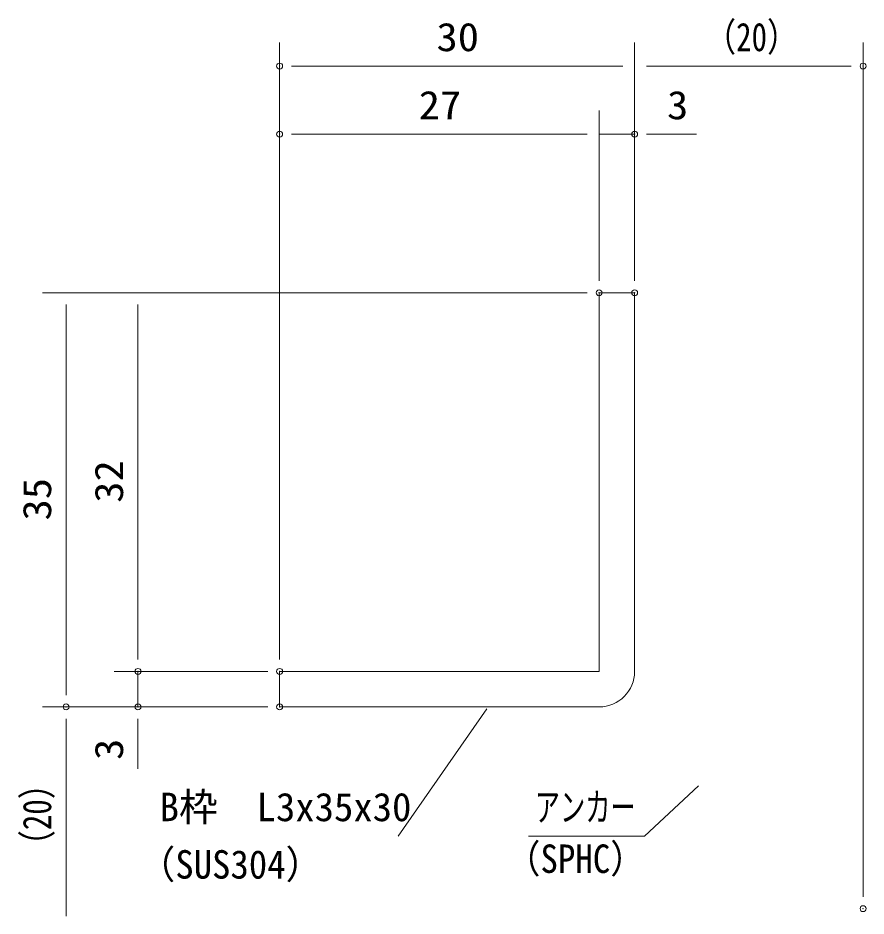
# Model space of a CAD drawing. Units: millimetres, scale not verified, with parts at other scales. Extents: x -1050 to 1050, y -742 to 742.
# Drawn here: x 13.4 to 371.7, y -497.2 to -117.6 of the extents above; entities that cross this region are included whole.
import ezdxf
from ezdxf.enums import TextEntityAlignment as Align

# ---------------------------------------------------------------- set-up
doc = ezdxf.new("R2010")
doc.units = ezdxf.units.MM
doc.header["$LTSCALE"] = 5
doc.header["$PDMODE"] = 32
doc.header["$PDSIZE"] = 2.5
for name, color, linetype, lineweight in [('0-1_寸法注釈', 2, 'Continuous', 9), ('0-5_DEFPOINTS', 134, 'Continuous', 9), ('0-6_枠', 7, 'Continuous', 9)]:
    doc.layers.add(name, color=color, linetype=linetype, lineweight=lineweight)
doc.styles.add('ＭＳ ゴシック', font='')
doc.styles.get('ＭＳ ゴシック').set_extended_font_data('MS Gothic')

msp = doc.modelspace()

# ---------------------------------------------------------------- linework, layer by layer
at = {"layer": '0-1_寸法注釈'}
for p, q in [((123.93, -388.808), (123.93, -127.974)), ((273.93, -228.808), (273.93, -127.974)), ((273.93, -228.808), (273.93, -127.974)), ((370.45, -489.065), (370.45, -127.974)), ((268.93, -137.974), (128.93, -137.974)), ((278.93, -137.974), (365.45, -137.974)), ((123.93, -388.808), (123.93, -156.755)), ((258.93, -228.808), (258.93, -156.755)), ((258.93, -228.808), (258.93, -156.755)), ((273.93, -228.808), (273.93, -156.755)), ((253.93, -166.755), (128.93, -166.755)), ((253.93, -166.755), (248.93, -166.755)), ((258.93, -166.755), (273.93, -166.755)), ((278.93, -166.755), (300.043, -166.755)), ((253.93, -233.808), (23.705, -233.808)), ((253.93, -233.808), (54.081, -233.808)), ((33.705, -238.808), (33.705, -403.808)), ((64.081, -238.808), (64.081, -388.808)), ((64.081, -388.808), (64.081, -383.808)), ((118.93, -393.808), (54.081, -393.808)), ((118.93, -393.808), (54.081, -393.808)), ((64.081, -393.808), (64.081, -408.808)), ((118.93, -408.808), (23.705, -408.808)), ((118.93, -408.808), (23.705, -408.808)), ((118.93, -408.808), (54.081, -408.808)), ((174.029, -463.398), (211.499, -409.629)), ((33.705, -497.197), (33.705, -413.808)), ((64.081, -413.808), (64.081, -434.922))]:
    msp.add_line(p, q, dxfattribs=at)
msp.add_lwpolyline([(229.04, -463.428), (278.094, -463.428), (300.899, -442.189)], dxfattribs=at)
at = {"layer": '0-5_DEFPOINTS'}
for p in [(123.93, -137.974), (370.45, -137.974), (123.93, -166.755), (273.93, -166.755), (258.93, -233.808), (273.93, -233.808), (273.93, -233.808), (64.081, -393.808), (123.93, -393.808), (33.705, -408.808), (64.081, -408.808), (123.93, -408.808), (370.45, -494.065)]:
    msp.add_point(p, dxfattribs=at)
at = {"layer": '0-6_枠'}
for p, q in [((258.93, -233.808), (273.93, -233.808)), ((258.93, -393.808), (258.93, -233.808)), ((273.93, -233.808), (273.93, -393.808)), ((123.93, -393.808), (258.93, -393.808)), ((123.93, -393.808), (123.93, -408.808)), ((123.93, -408.808), (258.93, -408.808))]:
    msp.add_line(p, q, dxfattribs=at)
msp.add_arc((258.93, -393.808), 15, 270, 0, dxfattribs=at)

# ---------------------------------------------------------------- texts
at = {"layer": '0-1_寸法注釈', "color": 7, "style": 'ＭＳ ゴシック'}
for s, height, width, p in [('（20）', 12.02, 0.8, (303.675, -135.287)), ('30', 12.02, 1.1, (190.197, -135.287)), ('27', 12.02, 1.1, (182.697, -164.068)), ('3', 12.02, 1.1, (287.62, -164.068)), ('アンカー', 12.02, 0.65, (231.746, -460.741)), ('（SPHC）', 12.03, 0.9, (219.385, -482.594)), ('（SUS304）', 12.02, 0.95, (64.267, -484.979))]:
    msp.add_text(s, height=height, dxfattribs=dict(at, width=width)).set_placement(p, align=Align.BOTTOM_LEFT)
for s, width, p in [('32', 1.1, (61.394, -322.542)), ('35', 1.1, (31.017, -330.042)), ('3', 1.1, (61.394, -431.232)), ('（20）', 0.8, (31.017, -474.017))]:
    msp.add_text(s, height=12.02, rotation=90, dxfattribs=dict(at, width=width)).set_placement(p, align=Align.BOTTOM_LEFT)
msp.add_text('B枠\u3000L3x35x30', height=12.02, dxfattribs=at).set_placement((73.225, -460.711), align=Align.BOTTOM_LEFT)

doc.saveas('drawing.dxf')
